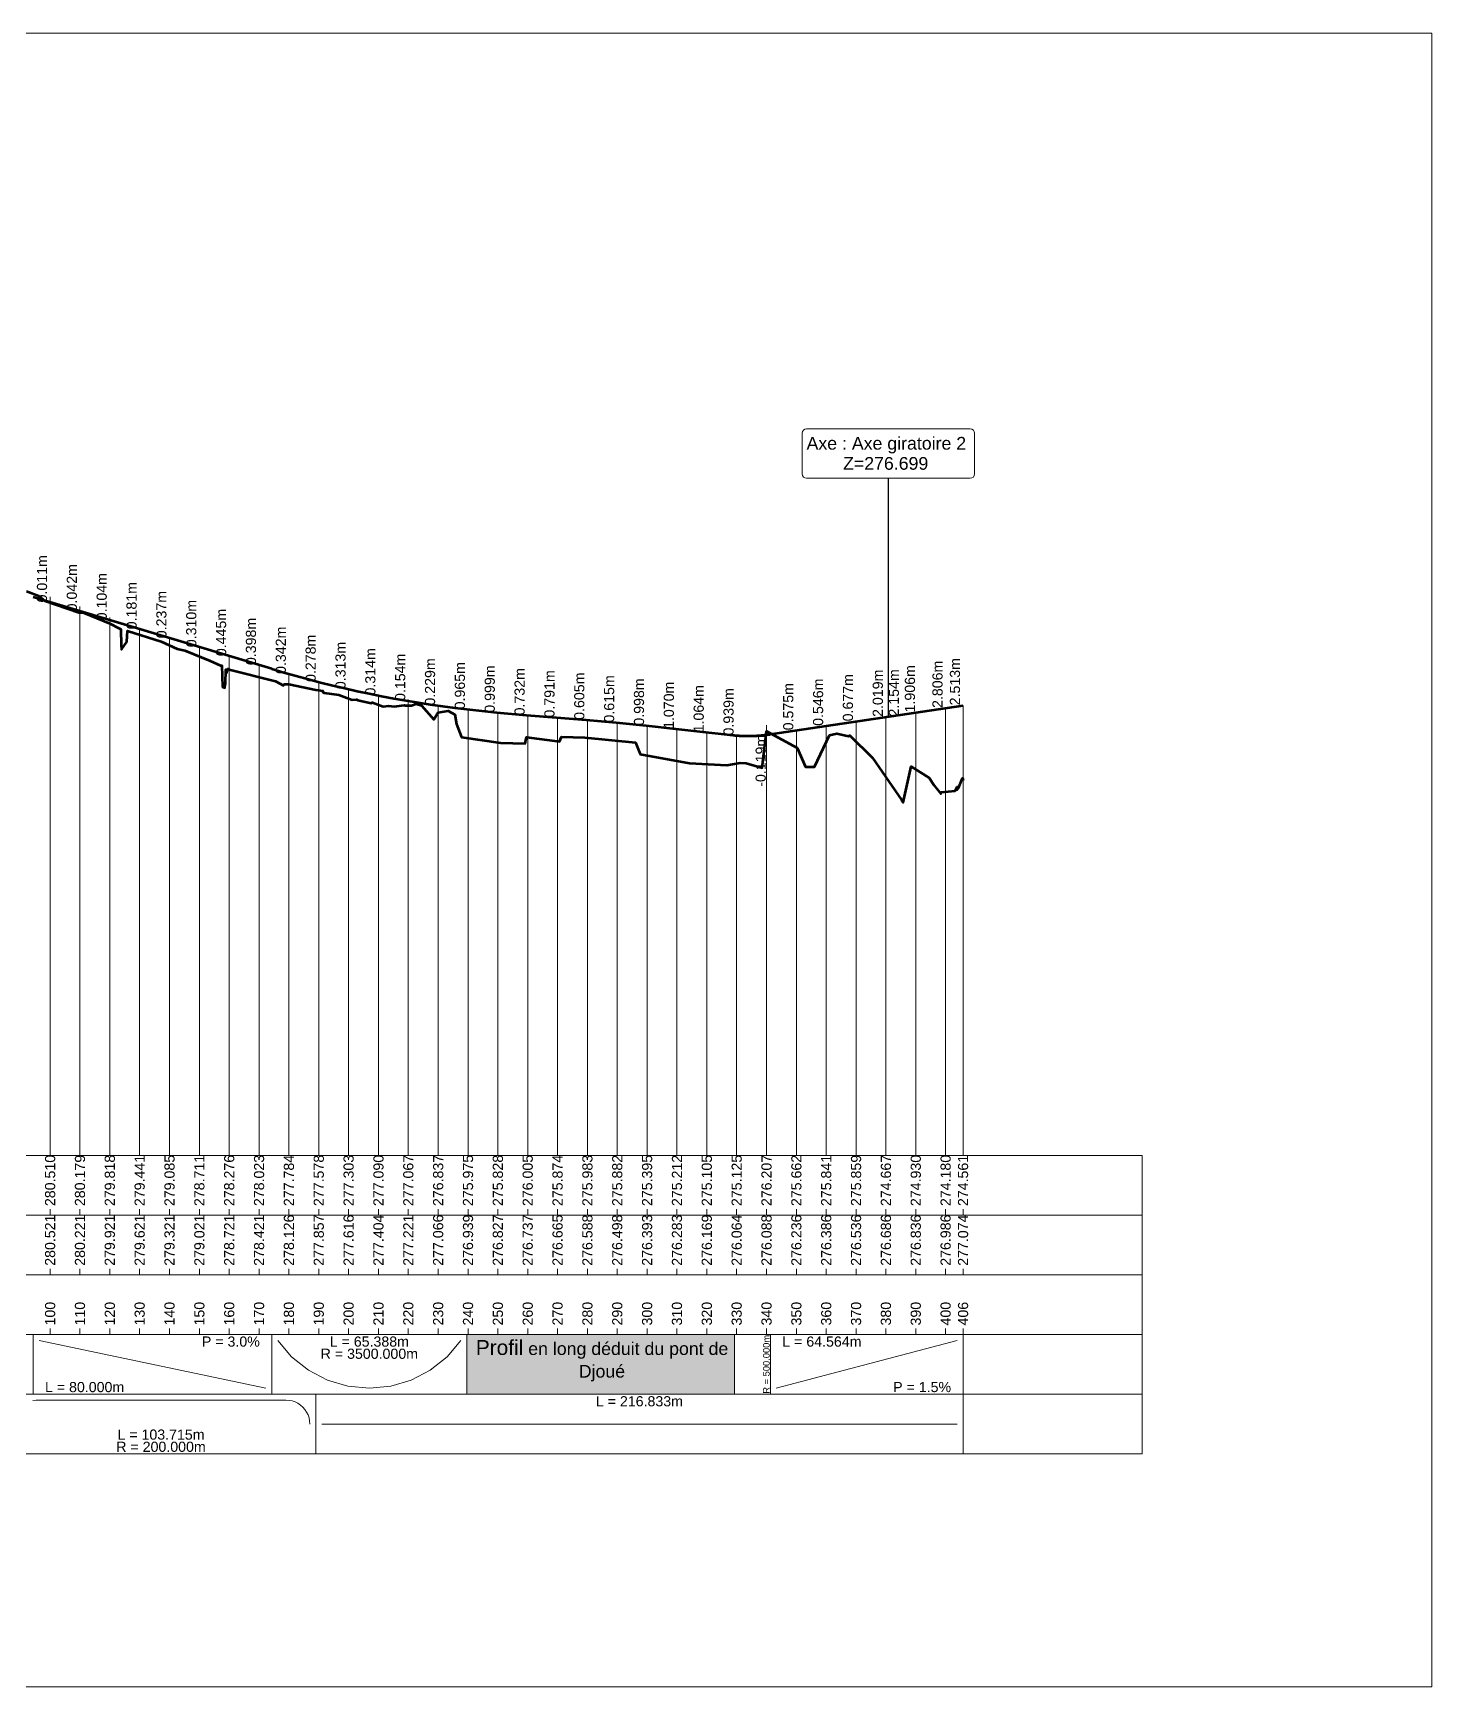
# Model space of a CAD drawing. Extents: x -1791 to 2983, y -138 to 554.
# Drawn here: x 378 to 847, y -36 to 518 of the extents above; entities that cross this region are included whole.
import ezdxf
from ezdxf.enums import TextEntityAlignment as Align

# ---------------------------------------------------------------- set-up
doc = ezdxf.new("R2010")
doc.units = 0
doc.layers.get('0').update_dxf_attribs({"lineweight": 0})
doc.layers.add('1-PL-Gris', color=254, linetype='Continuous')
for name, color, linetype, lineweight in [('Route - Route de la corniche de Brazzaville - PL - Cotation', 7, 'Continuous', 0), ('Route - Route de la corniche de Brazzaville - PL - Habillage - Intersection d’axes', 7, 'Continuous', 0), ('Route - Route de la corniche de Brazzaville - PL - Projet Linéaire', 7, 'Continuous', 0), ('Route - Route de la corniche de Brazzaville - PL - Terrain', 3, 'Continuous', 0)]:
    doc.layers.add(name, color=color, linetype=linetype, lineweight=lineweight)
doc.styles.add('CoteTitre', font='arial.ttf', dxfattribs={"height": 0.0017})
doc.styles.add('CoteTitreA', font='arial.ttf', dxfattribs={"height": 0.0017})
doc.styles.add('CoteVert', font='arial.ttf', dxfattribs={"height": 0.0017})
doc.styles.add('CoteVertA', font='arial.ttf', dxfattribs={"height": 0.0017})
doc.styles.add('CoteVertB', font='arial.ttf', dxfattribs={"height": 0.0017})
doc.styles.add('Etiquette', font='arial.ttf', dxfattribs={"height": 0.5})
doc.styles.get("Standard").update_dxf_attribs({"font": 'arial.ttf'})
doc.dimstyles.get("Standard").update_dxf_attribs({"dimtxt": 0.18, "dimasz": 0.18, "dimexe": 0.18, "dimexo": 0.0625, "dimgap": 0.09, "dimtad": 0, "dimtih": 1, "dimtoh": 1, "dimdec": 4, "dimzin": 0, "dimdsep": 46, "dimtxsty": 'Standard', "dimcen": 0.09, "dimadec": 0, "dimazin": 0, "dimtfac": 1, "dimtdec": 4, "dimtofl": 0, "dimtmove": 0, "dimatfit": 3, "dimfxl": 1, "dimtolj": 1, "dimtzin": 0, "dimarcsym": 0})

msp = doc.modelspace()

# ---------------------------------------------------------------- hatches: boundary and pattern name
at = {"layer": '1-PL-Gris'}
msp.add_hatch(color=256, dxfattribs=at).paths.add_polyline_path([(523.58746, 81.82753), (613.24013, 81.82753), (613.24013, 61.82753), (523.58746, 61.82753)])

# ---------------------------------------------------------------- linework, layer by layer
msp.add_lwpolyline([(46.8773, 517.75939), (846.8773, 517.75939), (846.8773, -36.24061), (46.8773, -36.24061)], close=True)
at = {"layer": 'Route - Route de la corniche de Brazzaville - PL - Cotation', "color": 7, "linetype": 'Continuous'}
for p, q in [((383.95504, 141.82753), (383.95504, 328.92846)), ((393.95504, 141.82753), (393.95504, 325.62152)), ((403.95504, 141.82753), (403.95504, 322.00482)), ((413.95504, 141.82753), (413.95504, 318.23585)), ((423.95504, 141.82753), (423.95504, 315.04092)), ((433.95504, 141.82753), (433.95504, 312.04092)), ((443.95504, 141.82753), (443.95504, 309.04092)), ((453.95504, 141.82753), (453.95504, 306.04092)), ((463.95504, 141.82753), (463.95504, 303.08806)), ((473.95504, 141.82753), (473.95504, 300.3953)), ((483.95504, 141.82753), (483.95504, 297.98854)), ((493.95504, 141.82753), (493.95504, 295.86772)), ((503.95504, 141.82753), (503.95504, 294.49605)), ((513.95504, 141.82753), (513.95504, 292.48367)), ((523.95504, 141.82753), (523.95504, 291.22017)), ((533.95504, 141.82753), (533.95504, 290.0975)), ((543.95504, 141.82753), (543.95504, 289.19768)), ((553.95504, 141.82753), (553.95504, 288.47683)), ((663.95504, 141.82753), (663.95504, 288.69067)), ((673.95504, 141.82753), (673.95504, 290.19067)), ((683.95504, 141.82753), (683.95504, 291.69067)), ((689.79956, 141.82753), (689.79956, 292.56735)), ((563.95504, 141.82753), (563.95504, 287.70799)), ((573.95504, 141.82753), (573.95504, 286.80587)), ((583.95504, 141.82753), (583.95504, 285.75452)), ((593.95504, 141.82753), (593.95504, 284.65328)), ((603.95504, 141.82753), (603.95504, 283.51746)), ((623.95504, 141.82753), (623.95504, 285.89337)), ((633.95504, 141.82753), (633.95504, 284.19067)), ((643.95504, 141.82753), (643.95504, 285.69067)), ((653.95504, 141.82753), (653.95504, 287.19067)), ((613.95504, 141.82753), (613.95504, 282.46478)), ((749.79956, 141.82753), (143.95504, 141.82753)), ((749.79956, 41.82753), (749.79956, 141.82753)), ((749.79956, 121.82753), (143.95504, 121.82753)), ((749.79956, 101.82753), (143.95504, 101.82753)), ((383.95504, 83.82753), (383.95504, 81.82753)), ((393.95504, 83.82753), (393.95504, 81.82753)), ((403.95504, 83.82753), (403.95504, 81.82753)), ((413.95504, 83.82753), (413.95504, 81.82753)), ((423.95504, 83.82753), (423.95504, 81.82753)), ((433.95504, 83.82753), (433.95504, 81.82753)), ((443.95504, 83.82753), (443.95504, 81.82753)), ((453.95504, 83.82753), (453.95504, 81.82753)), ((463.95504, 83.82753), (463.95504, 81.82753)), ((473.95504, 83.82753), (473.95504, 81.82753)), ((483.95504, 83.82753), (483.95504, 81.82753)), ((493.95504, 83.82753), (493.95504, 81.82753)), ((503.95504, 83.82753), (503.95504, 81.82753)), ((513.95504, 83.82753), (513.95504, 81.82753)), ((523.95504, 83.82753), (523.95504, 81.82753)), ((533.95504, 83.82753), (533.95504, 81.82753)), ((543.95504, 83.82753), (543.95504, 81.82753)), ((553.95504, 83.82753), (553.95504, 81.82753)), ((563.95504, 83.82753), (563.95504, 81.82753)), ((573.95504, 83.82753), (573.95504, 81.82753)), ((583.95504, 83.82753), (583.95504, 81.82753)), ((593.95504, 83.82753), (593.95504, 81.82753)), ((603.95504, 83.82753), (603.95504, 81.82753)), ((613.95504, 83.82753), (613.95504, 81.82753)), ((623.95504, 83.82753), (623.95504, 81.82753)), ((633.95504, 83.82753), (633.95504, 81.82753)), ((643.95504, 83.82753), (643.95504, 81.82753)), ((653.95504, 83.82753), (653.95504, 81.82753)), ((663.95504, 83.82753), (663.95504, 81.82753)), ((673.95504, 83.82753), (673.95504, 81.82753)), ((683.95504, 83.82753), (683.95504, 81.82753)), ((689.79956, 83.82753), (689.79956, 41.82753)), ((749.79956, 81.82753), (143.95504, 81.82753)), ((378.25035, 81.82753), (378.25035, 61.82753)), ((456.21438, 63.82753), (380.25035, 79.82753)), ((458.21438, 81.82753), (458.21438, 61.82753)), ((460.21438, 79.82753), (464.8737, 74.3591)), ((516.92814, 74.3591), (521.58746, 79.82753)), ((523.58746, 81.82753), (523.58746, 61.82753)), ((613.2084, 81.82753), (613.2084, 61.82753)), ((625.24268, 81.82753), (625.24268, 61.82753)), ((627.24268, 63.82753), (687.79956, 79.82753)), ((464.8737, 74.3591), (470.49201, 69.88166)), ((511.30983, 69.88166), (516.92814, 74.3591)), ((470.49201, 69.88166), (476.86231, 66.56018)), ((476.86231, 66.56018), (483.74987, 64.51704)), ((498.05197, 64.51704), (504.93953, 66.56018)), ((504.93953, 66.56018), (511.30983, 69.88166)), ((749.79956, 61.82753), (143.95504, 61.82753)), ((472.96699, 61.82753), (472.96699, 41.82753)), ((483.74987, 64.51704), (490.90092, 63.82753)), ((490.90092, 63.82753), (498.05197, 64.51704)), ((378.20736, 59.75909), (379.25157, 59.82753)), ((379.25157, 59.82753), (462.96699, 59.82753)), ((464.01119, 59.75909), (462.96699, 59.82753)), ((465.03754, 59.55493), (464.01119, 59.75909)), ((466.02845, 59.21856), (465.03754, 59.55493)), ((466.96699, 58.75573), (466.02845, 59.21856)), ((467.83708, 58.17435), (466.96699, 58.75573)), ((468.62384, 57.48438), (467.83708, 58.17435)), ((469.31381, 56.69762), (468.62384, 57.48438)), ((469.89519, 55.82753), (469.31381, 56.69762)), ((470.35802, 54.889), (469.89519, 55.82753)), ((470.69439, 53.89808), (470.35802, 54.889)), ((470.89854, 52.87174), (470.69439, 53.89808)), ((470.96699, 51.82753), (470.89854, 52.87174)), ((687.79956, 51.82753), (474.96699, 51.82753)), ((749.79956, 41.82753), (143.95504, 41.82753))]:
    msp.add_line(p, q, dxfattribs=at)
at = {"layer": 'Route - Route de la corniche de Brazzaville - PL - Cotation', "color": 114, "linetype": 'Continuous'}
for p, q in [((383.95504, 123.82753), (383.95504, 121.82753)), ((393.95504, 123.82753), (393.95504, 121.82753)), ((403.95504, 123.82753), (403.95504, 121.82753)), ((413.95504, 123.82753), (413.95504, 121.82753)), ((423.95504, 123.82753), (423.95504, 121.82753)), ((433.95504, 123.82753), (433.95504, 121.82753)), ((443.95504, 123.82753), (443.95504, 121.82753)), ((453.95504, 123.82753), (453.95504, 121.82753)), ((463.95504, 123.82753), (463.95504, 121.82753)), ((473.95504, 123.82753), (473.95504, 121.82753)), ((483.95504, 123.82753), (483.95504, 121.82753)), ((493.95504, 123.82753), (493.95504, 121.82753)), ((503.95504, 123.82753), (503.95504, 121.82753)), ((513.95504, 123.82753), (513.95504, 121.82753)), ((523.95504, 123.82753), (523.95504, 121.82753)), ((533.95504, 123.82753), (533.95504, 121.82753)), ((543.95504, 123.82753), (543.95504, 121.82753)), ((553.95504, 123.82753), (553.95504, 121.82753)), ((563.95504, 123.82753), (563.95504, 121.82753)), ((573.95504, 123.82753), (573.95504, 121.82753)), ((583.95504, 123.82753), (583.95504, 121.82753)), ((593.95504, 123.82753), (593.95504, 121.82753)), ((603.95504, 123.82753), (603.95504, 121.82753)), ((613.95504, 123.82753), (613.95504, 121.82753)), ((623.95504, 123.82753), (623.95504, 121.82753)), ((633.95504, 123.82753), (633.95504, 121.82753)), ((643.95504, 123.82753), (643.95504, 121.82753)), ((653.95504, 123.82753), (653.95504, 121.82753)), ((663.95504, 123.82753), (663.95504, 121.82753)), ((673.95504, 123.82753), (673.95504, 121.82753)), ((683.95504, 123.82753), (683.95504, 121.82753)), ((689.79956, 123.82753), (689.79956, 121.82753))]:
    msp.add_line(p, q, dxfattribs=at)
at = {"layer": 'Route - Route de la corniche de Brazzaville - PL - Cotation', "linetype": 'Continuous'}
for p, q in [((383.95504, 103.82753), (383.95504, 101.82753)), ((393.95504, 103.82753), (393.95504, 101.82753)), ((403.95504, 103.82753), (403.95504, 101.82753)), ((413.95504, 103.82753), (413.95504, 101.82753)), ((423.95504, 103.82753), (423.95504, 101.82753)), ((433.95504, 103.82753), (433.95504, 101.82753)), ((443.95504, 103.82753), (443.95504, 101.82753)), ((453.95504, 103.82753), (453.95504, 101.82753)), ((463.95504, 103.82753), (463.95504, 101.82753)), ((473.95504, 103.82753), (473.95504, 101.82753)), ((483.95504, 103.82753), (483.95504, 101.82753)), ((493.95504, 103.82753), (493.95504, 101.82753)), ((503.95504, 103.82753), (503.95504, 101.82753)), ((513.95504, 103.82753), (513.95504, 101.82753)), ((523.95504, 103.82753), (523.95504, 101.82753)), ((533.95504, 103.82753), (533.95504, 101.82753)), ((543.95504, 103.82753), (543.95504, 101.82753)), ((553.95504, 103.82753), (553.95504, 101.82753)), ((563.95504, 103.82753), (563.95504, 101.82753)), ((573.95504, 103.82753), (573.95504, 101.82753)), ((583.95504, 103.82753), (583.95504, 101.82753)), ((593.95504, 103.82753), (593.95504, 101.82753)), ((603.95504, 103.82753), (603.95504, 101.82753)), ((613.95504, 103.82753), (613.95504, 101.82753)), ((623.95504, 103.82753), (623.95504, 101.82753)), ((633.95504, 103.82753), (633.95504, 101.82753)), ((643.95504, 103.82753), (643.95504, 101.82753)), ((653.95504, 103.82753), (653.95504, 101.82753)), ((663.95504, 103.82753), (663.95504, 101.82753)), ((673.95504, 103.82753), (673.95504, 101.82753)), ((683.95504, 103.82753), (683.95504, 101.82753)), ((689.79956, 103.82753), (689.79956, 101.82753))]:
    msp.add_line(p, q, dxfattribs=at)
at = {"layer": 'Route - Route de la corniche de Brazzaville - PL - Habillage - Intersection d’axes'}
msp.add_line((637.36758, 368.62499), (692.23155, 368.62502), dxfattribs=at)
for points in [[(692.22758, 368.62501, 0.414213562), (693.67862, 370.07605), (693.67862, 383.70008, 0.414213562), (692.22758, 385.15112), (637.36758, 385.15112, 0.414213562), (635.91654, 383.70008)], [(635.91654, 383.70008), (635.91654, 370.07605, 0.414213562), (637.36758, 368.62501)]]:
    msp.add_lwpolyline(points, format="xyb", dxfattribs=at)
at = {"layer": 'Route - Route de la corniche de Brazzaville - PL - Projet Linéaire', "color": 1, "linetype": 'Continuous', "lineweight": 53}
msp.add_line((458.21438, 304.76312), (378.25035, 328.75232), dxfattribs=at)
at = {"layer": 'Route - Route de la corniche de Brazzaville - PL - Projet Linéaire', "color": 1, "linetype": 'Continuous', "lineweight": 53, "flags": 128}
msp.add_lwpolyline([(523.58746, 291.26174), (533.58746, 290.13082), (543.58746, 289.22411), (553.58746, 288.50491), (563.58746, 287.74094), (573.58746, 286.84445), (583.58746, 285.79495), (593.58746, 284.69506), (603.58746, 283.5582), (609.73444, 282.87693), (612.66206, 282.57944), (612.68039, 282.57758), (612.69872, 282.57573), (612.71706, 282.57388), (612.73539, 282.57205), (612.75372, 282.57021), (612.77205, 282.56839), (612.79038, 282.56657), (612.80871, 282.56476), (612.82704, 282.56295), (612.84537, 282.56115), (612.8637, 282.55936), (612.88204, 282.55757), (612.90037, 282.5558), (612.9187, 282.55402), (612.93703, 282.55226), (612.95536, 282.5505), (612.97369, 282.54875), (612.99202, 282.547), (613.01035, 282.54526), (613.02868, 282.54353), (613.04702, 282.54181), (613.06535, 282.54009), (613.08368, 282.53838), (613.10201, 282.53667), (613.12034, 282.53498), (613.13867, 282.53329), (613.157, 282.5316), (613.17533, 282.52992), (613.19366, 282.52825), (613.21199, 282.52659), (613.23033, 282.52492), (613.24866, 282.52328), (613.26699, 282.52163), (613.28532, 282.52), (613.30365, 282.51836), (613.32198, 282.51674), (613.34031, 282.51512), (613.35864, 282.51351), (613.37697, 282.51191), (613.3953, 282.51031), (613.41363, 282.50872), (613.43196, 282.50714), (613.45029, 282.50556), (613.46863, 282.50399), (613.48696, 282.50243), (613.50529, 282.50087), (613.52362, 282.49932), (613.54195, 282.49778), (613.56028, 282.49624), (613.57861, 282.49471), (613.59694, 282.49319), (613.61527, 282.49167), (613.6336, 282.49016), (613.65193, 282.48865), (613.67026, 282.48716), (613.68859, 282.48567), (613.70692, 282.48418), (613.72525, 282.48271), (613.74359, 282.48124), (613.76192, 282.47978), (613.78025, 282.47832), (613.79858, 282.47687), (613.81691, 282.47543), (613.83524, 282.474), (613.85357, 282.47257), (613.8719, 282.47114), (613.89023, 282.46973), (613.90856, 282.46832), (613.92689, 282.46692), (613.94522, 282.46552), (613.96355, 282.46413), (613.98188, 282.46275), (614.00021, 282.46138), (614.01854, 282.46001), (614.03687, 282.45864), (614.0552, 282.45729), (614.07353, 282.45594), (614.09186, 282.4546), (614.11019, 282.45326), (614.12852, 282.45193), (614.14686, 282.45061), (614.16519, 282.4493), (614.18352, 282.44799), (614.20185, 282.44669), (614.22018, 282.44539), (614.23851, 282.44411), (614.25684, 282.44282), (614.27517, 282.44155), (614.2935, 282.44028), (614.31183, 282.43902), (614.33016, 282.43777), (614.34849, 282.43652), (614.36682, 282.43528), (614.38515, 282.43405), (614.40348, 282.43282), (614.42181, 282.43159), (614.44014, 282.43038), (614.45847, 282.42918), (614.4768, 282.42797), (614.51346, 282.42559), (614.53179, 282.42441), (614.55012, 282.42324), (614.56845, 282.42207), (614.58678, 282.42091), (614.60511, 282.41976), (614.62344, 282.41861), (614.64177, 282.41747), (614.6601, 282.41634), (614.67843, 282.41521), (614.69676, 282.41409), (614.71509, 282.41297), (614.73342, 282.41187), (614.75175, 282.41077), (614.77008, 282.40967), (614.78841, 282.40859), (614.80674, 282.40751), (614.82507, 282.40644), (614.8434, 282.40537), (614.86173, 282.40431), (614.89839, 282.40221), (614.91672, 282.40118), (614.93505, 282.40014), (614.97171, 282.3981), (614.99004, 282.39708), (615.00837, 282.39608), (615.0267, 282.39508), (615.04503, 282.39408), (615.06336, 282.3931), (615.08169, 282.39212), (615.10002, 282.39115), (615.11835, 282.39019), (615.13668, 282.38923), (615.15501, 282.38827), (615.17334, 282.38733), (615.19167, 282.38639), (615.21, 282.38546), (615.22833, 282.38453), (615.24666, 282.38361), (615.26499, 282.3827), (615.28332, 282.3818), (615.30165, 282.3809), (615.31998, 282.38001), (615.33831, 282.37912), (615.35664, 282.37825), (615.37497, 282.37737), (615.3933, 282.37651), (615.41163, 282.37565), (615.42996, 282.3748), (615.44829, 282.37396), (615.46662, 282.37312), (615.48495, 282.37228), (615.50328, 282.37146), (615.52161, 282.37065), (615.53994, 282.36983), (615.55827, 282.36903), (615.5766, 282.36823), (615.59493, 282.36744), (615.61326, 282.36666), (615.63159, 282.36588), (615.64992, 282.36511), (615.66825, 282.36434), (615.68657, 282.36359), (615.7049, 282.36284), (615.72323, 282.3621), (615.74156, 282.36136), (615.75989, 282.36063), (615.77822, 282.3599), (615.79655, 282.35919), (615.81488, 282.35848), (615.83321, 282.35778), (615.85154, 282.35708), (615.86987, 282.35639), (615.8882, 282.3557), (615.90653, 282.35503), (615.92486, 282.35436), (615.94319, 282.35369), (615.97985, 282.35239), (615.99818, 282.35175), (616.01651, 282.35111), (616.03484, 282.35048), (616.05317, 282.34986), (616.0715, 282.34924), (616.08983, 282.34863), (616.10816, 282.34803), (616.12649, 282.34743), (616.14482, 282.34684), (616.16315, 282.34626), (616.18147, 282.34569), (616.1998, 282.34512), (616.21813, 282.34456), (616.23646, 282.344), (616.25479, 282.34345), (616.27312, 282.34291), (616.29145, 282.34238), (616.30978, 282.34185), (616.32811, 282.34132), (616.34644, 282.34081), (616.36477, 282.3403), (616.3831, 282.3398), (616.40143, 282.3393), (616.41976, 282.33881), (616.43809, 282.33833), (616.45642, 282.33786), (616.47475, 282.33739), (616.49308, 282.33693), (616.51141, 282.33647), (616.54807, 282.33558), (616.5664, 282.33515), (616.58472, 282.33472), (616.60305, 282.3343), (616.62138, 282.33389), (616.63971, 282.33348), (616.65804, 282.33308), (616.67637, 282.33269), (616.6947, 282.3323), (616.71303, 282.33192), (616.73136, 282.33154), (616.74969, 282.33118), (616.76802, 282.33081), (616.78635, 282.33046), (616.80468, 282.33011), (616.82301, 282.32977), (616.84134, 282.32944), (616.85967, 282.32911), (616.878, 282.32879), (616.89633, 282.32848), (616.91466, 282.32817), (616.93298, 282.32787), (616.95131, 282.32758), (616.96964, 282.32729), (616.98797, 282.32701), (617.0063, 282.32674), (617.04296, 282.32621), (617.06129, 282.32596), (617.07962, 282.32571), (617.09795, 282.32547), (617.11628, 282.32524), (617.13461, 282.32501), (617.15294, 282.32479), (617.17127, 282.32458), (617.1896, 282.32437), (617.20793, 282.32417), (617.22626, 282.32398), (617.24458, 282.32379), (617.26291, 282.32362), (617.28124, 282.32344), (617.29957, 282.32328), (617.3179, 282.32312), (617.33623, 282.32297), (617.35456, 282.32282), (617.37289, 282.32268), (617.39122, 282.32255), (617.40955, 282.32242), (617.42788, 282.32231), (617.44621, 282.32219), (617.46454, 282.32209), (617.48287, 282.32199), (617.5012, 282.32189), (617.51953, 282.32181), (617.53786, 282.32173), (617.55618, 282.32166), (617.57451, 282.32159), (617.59284, 282.32154), (617.61117, 282.32149), (617.6295, 282.32144), (617.64783, 282.32141), (617.66616, 282.32137), (617.68449, 282.32135), (617.70282, 282.32133), (617.72115, 282.32132), (617.73948, 282.32132), (617.75781, 282.32132), (617.77614, 282.32132), (617.79447, 282.32134), (617.8128, 282.32136), (617.83113, 282.3214), (617.84945, 282.32143), (617.86778, 282.32147), (617.88611, 282.32152), (617.90444, 282.32157), (617.92277, 282.32164), (617.9411, 282.32171), (617.95943, 282.32178), (617.97776, 282.32187), (617.99609, 282.32196), (618.01442, 282.32205), (618.03275, 282.32215), (618.05108, 282.32226), (618.06941, 282.32238), (618.08774, 282.32251), (618.10607, 282.32263), (618.1244, 282.32277), (618.14273, 282.32291), (618.16105, 282.32307), (618.17938, 282.32322), (618.19771, 282.32338), (618.21604, 282.32355), (618.23437, 282.32373), (618.2527, 282.32392), (618.27103, 282.32411), (618.28936, 282.3243), (618.30769, 282.32451), (618.32602, 282.32472), (618.34435, 282.32494), (618.38101, 282.32539), (618.39934, 282.32563), (618.41767, 282.32587), (618.436, 282.32612), (618.45433, 282.32638), (618.47265, 282.32664), (618.49098, 282.32691), (618.50931, 282.32719), (618.52764, 282.32747), (618.54597, 282.32777), (618.5643, 282.32807), (618.58263, 282.32837), (618.60096, 282.32868), (618.61929, 282.329), (618.63762, 282.32932), (618.65595, 282.32966), (618.67428, 282.32999), (618.69261, 282.33034), (618.71094, 282.33069), (618.72927, 282.33105), (618.7476, 282.33141), (618.76593, 282.33178), (618.78426, 282.33216), (618.80258, 282.33255), (618.82091, 282.33294), (618.83924, 282.33334), (618.85757, 282.33374), (618.8759, 282.33416), (618.89423, 282.33457), (618.91256, 282.335), (618.93089, 282.33543), (618.94922, 282.33587), (618.96755, 282.33632), (618.98588, 282.33677), (619.00421, 282.33723), (619.02254, 282.3377), (619.04087, 282.33816), (619.0592, 282.33865), (619.07753, 282.33913), (619.09586, 282.33963), (619.11419, 282.34013), (619.15085, 282.34114), (619.16918, 282.34166), (619.1875, 282.34219), (619.20583, 282.34272), (619.22416, 282.34326), (619.24249, 282.34381), (619.26082, 282.34436), (619.27915, 282.34492), (619.29748, 282.34549), (619.31581, 282.34606), (619.33414, 282.34664), (619.35247, 282.34723), (619.3708, 282.34782), (619.38913, 282.34843), (619.40746, 282.34903), (619.42579, 282.34964), (619.44412, 282.35026), (619.46245, 282.35089), (619.48078, 282.35152), (619.49911, 282.35216), (619.51744, 282.35281), (619.53577, 282.35347), (619.5541, 282.35413), (619.57243, 282.35479), (619.60909, 282.35615), (619.62742, 282.35684), (619.64574, 282.35753), (619.66407, 282.35823), (619.6824, 282.35894), (619.70073, 282.35965), (619.71906, 282.36037), (619.73739, 282.3611), (619.75572, 282.36183), (619.77405, 282.36258), (619.79238, 282.36333), (619.81071, 282.36408), (619.82904, 282.36484), (619.84737, 282.36561), (619.8657, 282.36639), (619.88403, 282.36717), (619.90236, 282.36796), (619.92069, 282.36875), (619.93902, 282.36956), (619.95735, 282.37036), (619.97568, 282.37118), (619.99401, 282.372), (620.01234, 282.37282), (620.03067, 282.37366), (620.049, 282.3745), (620.06733, 282.37535), (620.08566, 282.37621), (620.10399, 282.37707), (620.12232, 282.37794), (620.14065, 282.37881), (620.15898, 282.3797), (620.17731, 282.38059), (620.19564, 282.38149), (620.21397, 282.38239), (620.2323, 282.3833), (620.25063, 282.38421), (620.26896, 282.38513), (620.28729, 282.38607), (620.30562, 282.387), (620.32395, 282.38794), (620.34228, 282.38889), (620.36061, 282.38985), (620.37894, 282.39081), (620.39727, 282.39178), (620.4156, 282.39276), (620.43393, 282.39374), (620.45226, 282.39473), (620.47059, 282.39573), (620.48892, 282.39674), (620.50725, 282.39774), (620.54391, 282.39978), (620.56224, 282.40081), (620.58057, 282.40185), (620.5989, 282.40289), (620.61723, 282.40395), (620.63556, 282.405), (620.65389, 282.40607), (620.67222, 282.40713), (620.69055, 282.40821), (620.70888, 282.4093), (620.72721, 282.41039), (620.74554, 282.41149), (620.76387, 282.41259), (620.7822, 282.4137), (620.80053, 282.41482), (620.81886, 282.41594), (620.83719, 282.41708), (620.85552, 282.41821), (620.87385, 282.41936), (620.89218, 282.4205), (620.91051, 282.42166), (620.92884, 282.42283), (620.94717, 282.424), (620.9655, 282.42518), (620.98383, 282.42636), (621.00216, 282.42756), (621.02049, 282.42875), (621.03882, 282.42996), (621.05715, 282.43117), (621.07548, 282.43239), (621.09381, 282.43362), (621.11214, 282.43485), (621.13047, 282.43608), (621.1488, 282.43733), (621.16713, 282.43858), (621.18546, 282.43984), (621.20379, 282.4411), (621.22212, 282.44238), (621.24045, 282.44366), (621.25878, 282.44494), (621.27711, 282.44623), (621.29544, 282.44754), (621.31377, 282.44884), (621.3321, 282.45015), (621.35043, 282.45147), (621.36876, 282.4528), (621.38709, 282.45413), (621.40542, 282.45547), (621.42375, 282.45682), (621.44208, 282.45817), (621.46041, 282.45953), (621.47874, 282.46089), (621.49707, 282.46227), (621.51541, 282.46365), (621.53374, 282.46503), (621.55207, 282.46643), (621.5704, 282.46783), (621.58873, 282.46923), (621.60706, 282.47065), (621.62539, 282.47207), (621.64372, 282.47349), (621.66205, 282.47493), (621.68038, 282.47637), (621.69871, 282.47781), (621.71704, 282.47927), (621.73537, 282.48073), (621.7537, 282.4822), (621.77203, 282.48367), (621.79036, 282.48515), (621.80869, 282.48664), (621.84535, 282.48963), (621.86369, 282.49114), (621.88202, 282.49266), (621.90035, 282.49418), (621.91868, 282.4957), (621.93701, 282.49724), (621.95534, 282.49878), (621.97367, 282.50033), (621.992, 282.50188), (622.01033, 282.50344), (622.02866, 282.50501), (622.04699, 282.50658), (622.06532, 282.50817), (622.08365, 282.50976), (622.10198, 282.51135), (622.12032, 282.51295), (622.13865, 282.51456), (622.15698, 282.51617), (622.17531, 282.5178), (622.19364, 282.51943), (622.21197, 282.52106), (622.2303, 282.5227), (622.24863, 282.52435), (622.26696, 282.526), (622.28529, 282.52767), (622.30362, 282.52933), (622.32196, 282.53101), (622.34029, 282.53269), (622.35862, 282.53438), (622.37695, 282.53608), (622.39528, 282.53778), (622.41361, 282.53949), (622.43194, 282.54121), (622.45027, 282.54293), (622.4686, 282.54466), (622.48693, 282.54639), (622.50527, 282.54814), (622.5236, 282.54988), (622.54193, 282.55164), (622.56026, 282.55341), (622.57859, 282.55518), (622.59692, 282.55695), (622.61525, 282.55873), (622.63358, 282.56052), (622.65191, 282.56232), (622.67025, 282.56412), (622.68858, 282.56593), (622.70691, 282.56775), (622.72524, 282.56957), (622.74357, 282.5714), (622.7619, 282.57324), (622.78023, 282.57508), (622.79856, 282.57693), (622.81689, 282.57879), (622.83523, 282.58065), (622.85356, 282.58253), (622.87189, 282.5844), (622.89022, 282.58628), (622.90855, 282.58818), (622.92688, 282.59007), (622.94521, 282.59198), (622.96355, 282.59389), (622.98188, 282.59581), (623.00021, 282.59773), (623.01854, 282.59966), (623.03687, 282.6016), (623.0552, 282.60354), (623.07353, 282.60549), (623.09187, 282.60745), (623.1102, 282.60942), (623.12853, 282.61138), (623.14686, 282.61336), (623.16519, 282.61535), (623.18352, 282.61734), (623.20185, 282.61934), (623.22019, 282.62134), (623.23852, 282.62336), (623.25685, 282.62537), (623.27518, 282.6274), (623.29351, 282.62943), (623.33018, 282.63351), (623.34851, 282.63557), (623.36684, 282.63763), (623.38517, 282.63969), (623.4035, 282.64176), (623.42183, 282.64384), (623.44017, 282.64593), (623.4585, 282.64802), (623.47683, 282.65012), (623.49516, 282.65222), (623.51349, 282.65434), (623.53183, 282.65646), (623.55016, 282.65858), (623.56849, 282.66072), (623.58682, 282.66285), (623.60515, 282.665), (623.62349, 282.66715), (623.64182, 282.66931), (623.66015, 282.67148), (623.67848, 282.67365), (623.69681, 282.67583), (623.71515, 282.67802), (623.73348, 282.68021), (623.75181, 282.68241), (623.77014, 282.68462), (623.78847, 282.68683), (623.80681, 282.68905), (623.82514, 282.69128), (623.84347, 282.69351), (623.8618, 282.69575), (623.88013, 282.698), (623.89847, 282.70025), (623.9168, 282.70251), (623.93513, 282.70478), (623.95346, 282.70705), (623.97179, 282.70933), (623.99013, 282.71162), (624.00846, 282.71392), (624.02679, 282.71622), (624.04512, 282.71852), (624.06346, 282.72084), (624.08179, 282.72316), (624.10012, 282.72548), (624.11845, 282.72782), (624.13679, 282.73016), (624.15512, 282.73251), (624.17345, 282.73486), (624.19178, 282.73722), (624.21012, 282.73959), (624.22845, 282.74197), (624.24678, 282.74435), (624.26511, 282.74674), (624.28345, 282.74913), (624.30178, 282.75153), (624.32011, 282.75394), (624.33844, 282.75635), (624.35678, 282.75878), (624.37511, 282.76121), (624.39344, 282.76364), (624.41177, 282.76608), (624.43011, 282.76853), (624.44844, 282.77099), (624.46677, 282.77345), (624.4851, 282.77592), (624.50344, 282.77839), (624.52177, 282.78088), (624.5401, 282.78336), (624.55844, 282.78586), (624.57677, 282.78836), (624.5951, 282.79087), (624.61343, 282.79339), (624.63177, 282.79591), (624.6501, 282.79844), (624.66843, 282.80098), (624.68677, 282.80352), (624.7051, 282.80606), (624.72343, 282.80862), (624.74176, 282.81118), (624.7601, 282.81375), (624.77843, 282.81633), (624.79676, 282.81891), (624.8151, 282.82151), (624.83343, 282.8241), (624.85176, 282.8267), (624.8701, 282.82931), (624.88843, 282.83193), (624.90676, 282.83456), (624.92509, 282.83719), (624.94343, 282.83982), (624.96176, 282.84246), (624.98009, 282.84511), (624.99843, 282.84777), (625.01676, 282.85044), (625.03509, 282.85311), (625.05343, 282.85578), (625.07176, 282.85847), (625.09009, 282.86116), (625.10843, 282.86386), (625.12676, 282.86656), (625.14509, 282.86927), (625.16343, 282.87199), (625.18176, 282.87471), (625.20009, 282.87744), (625.21843, 282.88018), (625.23676, 282.88293), (625.24268, 282.88382), (689.79956, 292.56735)], dxfattribs=at)
at = {"layer": 'Route - Route de la corniche de Brazzaville - PL - Projet Linéaire', "color": 1, "linetype": 'Continuous', "lineweight": 53}
msp.add_ellipse((563.16716, 35289.02374), major_axis=(0, -35000), ratio=0.1, start_param=6.253194302, end_param=6.27187658, dxfattribs=at)
at = {"layer": 'Route - Route de la corniche de Brazzaville - PL - Terrain', "color": 114, "linetype": 'Continuous', "lineweight": 53, "flags": 128}
for points in [[(375.99236, 330.76684), (380.22458, 329.19818), (382.24128, 327.52753), (393.55905, 323.63829), (395.22989, 323.56948), (403.95504, 320.00482), (406.96787, 318.38615), (407.68087, 318.02753), (407.7243, 312.61812), (407.91067, 311.26303), (409.67066, 313.80241), (409.89072, 317.47606), (421.10928, 313.90296), (426.48371, 311.51602), (429.08739, 310.92052), (437.53959, 307.51553), (441.05455, 305.96075), (441.43814, 305.90011), (441.6734, 298.71443), (442.49641, 298.42753), (442.62916, 299.39383), (442.6671, 299.73011), (442.78099, 304.53884), (443.06976, 303.29824), (443.5513, 304.83234), (443.95504, 304.58791), (459.44976, 300.63184), (462.15217, 299.23989), (462.43479, 299.6778), (463.95504, 299.67166), (472.96699, 297.81251), (475.27948, 297.38774), (475.34027, 297.0019), (475.78894, 296.79616), (480.67299, 296.06677), (485.18646, 294.40796), (486.55709, 294.54692), (487.01903, 294.25462)], [(487.01903, 294.25462), (491.50538, 293.24897), (491.91477, 293.47552), (495.49005, 292.17152), (497.4219, 292.41058), (499.27162, 292.22753), (502.66449, 292.6636), (502.73833, 292.47244), (505.00586, 292.51644), (506.62622, 293.03107), (508.33852, 292.47226), (512.55076, 287.77746), (513.92441, 290.19295), (517.34162, 290.74953), (519.50466, 289.44664), (520.15424, 286.2338), (521.78206, 281.89151), (534.8772, 279.96986), (543.14711, 279.8005), (543.58425, 281.92149), (554.64669, 280.47599), (555.25802, 281.98129), (563.14436, 281.741), (580.11928, 280.1067), (581.66295, 276.19455), (598.18374, 273.17985), (610.68035, 272.52274), (615.16429, 273.28354), (617.09111, 273.24677), (622.54424, 271.67179), (623.92544, 283.89307), (634.20251, 278.30699), (637.06685, 271.93749), (639.98757, 271.93004), (645.08525, 282.59774), (647.463, 283.0782), (651.45422, 282.25154), (651.90546, 282.44204), (659.43257, 275.02089), (669.19602, 260.93856), (669.68934, 260.02716), (672.44288, 272.09953), (678.46898, 268.23783), (680.14799, 265.75053), (682.40511, 262.88092), (682.48928, 263.47348), (687.12748, 263.96218), (687.79344, 265.31749), (687.83395, 264.2223), (688.25742, 264.85261), (689.67109, 268.22364), (689.79956, 267.44067)]]:
    msp.add_lwpolyline(points, dxfattribs=at)

# ---------------------------------------------------------------- texts
at = {"layer": 'Route - Route de la corniche de Brazzaville - PL - Cotation', "color": 7, "style": 'CoteVertB'}
for s, p in [('0.011m', (383.95504, 327.04092)), ('0.042m', (393.95504, 324.04092)), ('0.104m', (403.95504, 321.04092)), ('0.181m', (413.95504, 318.04092)), ('0.237m', (423.95504, 315.04092)), ('0.310m', (433.95504, 312.04092)), ('0.445m', (443.95504, 309.04092)), ('0.398m', (453.95504, 306.04092)), ('0.342m', (463.95504, 303.08806)), ('0.278m', (473.95504, 300.3953)), ('0.313m', (483.95504, 297.98854)), ('0.314m', (493.95504, 295.86772)), ('0.154m', (503.95504, 294.03278)), ('0.229m', (513.95504, 292.48367)), ('0.965m', (523.95504, 291.22017)), ('0.999m', (533.95504, 290.0975)), ('0.732m', (543.95504, 289.19768)), ('1.906m', (674.7217, 290.19067)), ('2.806m', (683.95504, 291.69067)), ('2.513m', (689.79956, 292.56735)), ('0.791m', (553.95504, 288.47683)), ('0.605m', (563.95504, 287.70799)), ('0.615m', (573.95504, 286.80587)), ('0.998m', (583.95504, 285.75452)), ('1.070m', (593.95504, 284.65328)), ('0.575m', (633.95504, 284.19067)), ('0.546m', (643.95504, 285.69067)), ('0.677m', (653.95504, 287.19067)), ('2.019m', (663.95504, 288.69067)), ('2.154m', (669.33837, 288.81735)), ('1.064m', (603.95504, 283.51746)), ('0.939m', (613.95504, 282.46478))]:
    msp.add_text(s, height=3.4, rotation=90, dxfattribs=at).set_placement(p, align=Align.BOTTOM_LEFT)
msp.add_text('-0.119m', height=3.4, rotation=90, dxfattribs=at).set_placement((624.7217, 282.70725), align=Align.BOTTOM_RIGHT)
at = {"layer": 'Route - Route de la corniche de Brazzaville - PL - Cotation', "color": 114, "style": 'CoteVert'}
for s, p in [('280.510', (383.95504, 124.82753)), ('280.179', (393.95504, 124.82753)), ('279.818', (403.95504, 124.82753)), ('279.441', (413.95504, 124.82753)), ('279.085', (423.95504, 124.82753)), ('278.711', (433.95504, 124.82753)), ('278.276', (443.95504, 124.82753)), ('278.023', (453.95504, 124.82753)), ('277.784', (463.95504, 124.82753)), ('277.578', (473.95504, 124.82753)), ('277.303', (483.95504, 124.82753)), ('277.090', (493.95504, 124.82753)), ('277.067', (503.95504, 124.82753)), ('276.837', (513.95504, 124.82753)), ('275.975', (523.95504, 124.82753)), ('275.828', (533.95504, 124.82753)), ('276.005', (543.95504, 124.82753)), ('275.874', (553.95504, 124.82753)), ('275.983', (563.95504, 124.82753)), ('275.882', (573.95504, 124.82753)), ('275.395', (583.95504, 124.82753)), ('275.212', (593.95504, 124.82753)), ('275.105', (603.95504, 124.82753)), ('275.125', (613.95504, 124.82753)), ('276.207', (623.95504, 124.82753)), ('275.662', (633.95504, 124.82753)), ('275.841', (643.95504, 124.82753)), ('275.859', (653.95504, 124.82753)), ('274.667', (663.95504, 124.82753)), ('274.930', (673.95504, 124.82753)), ('274.180', (683.95504, 124.82753)), ('274.561', (689.79956, 124.82753))]:
    msp.add_text(s, height=3.4, rotation=90, dxfattribs=at).set_placement(p, align=Align.MIDDLE_LEFT)
at = {"layer": 'Route - Route de la corniche de Brazzaville - PL - Cotation', "style": 'CoteVertA'}
for s, p in [('280.521', (383.95504, 104.82753)), ('280.221', (393.95504, 104.82753)), ('279.921', (403.95504, 104.82753)), ('279.621', (413.95504, 104.82753)), ('279.321', (423.95504, 104.82753)), ('279.021', (433.95504, 104.82753)), ('278.721', (443.95504, 104.82753)), ('278.421', (453.95504, 104.82753)), ('278.126', (463.95504, 104.82753)), ('277.857', (473.95504, 104.82753)), ('277.616', (483.95504, 104.82753)), ('277.404', (493.95504, 104.82753)), ('277.221', (503.95504, 104.82753)), ('277.066', (513.95504, 104.82753)), ('276.939', (523.95504, 104.82753)), ('276.827', (533.95504, 104.82753)), ('276.737', (543.95504, 104.82753)), ('276.665', (553.95504, 104.82753)), ('276.588', (563.95504, 104.82753)), ('276.498', (573.95504, 104.82753)), ('276.393', (583.95504, 104.82753)), ('276.283', (593.95504, 104.82753)), ('276.169', (603.95504, 104.82753)), ('276.064', (613.95504, 104.82753)), ('276.088', (623.95504, 104.82753)), ('276.236', (633.95504, 104.82753)), ('276.386', (643.95504, 104.82753)), ('276.536', (653.95504, 104.82753)), ('276.686', (663.95504, 104.82753)), ('276.836', (673.95504, 104.82753)), ('276.986', (683.95504, 104.82753)), ('277.074', (689.79956, 104.82753))]:
    msp.add_text(s, height=3.4, rotation=90, dxfattribs=at).set_placement(p, align=Align.MIDDLE_LEFT)
at = {"layer": 'Route - Route de la corniche de Brazzaville - PL - Cotation', "color": 7, "style": 'CoteVertA'}
for s, p in [('100', (383.95504, 84.82753)), ('110', (393.95504, 84.82753)), ('120', (403.95504, 84.82753)), ('130', (413.95504, 84.82753)), ('140', (423.95504, 84.82753)), ('150', (433.95504, 84.82753)), ('160', (443.95504, 84.82753)), ('170', (453.95504, 84.82753)), ('180', (463.95504, 84.82753)), ('190', (473.95504, 84.82753)), ('200', (483.95504, 84.82753)), ('210', (493.95504, 84.82753)), ('220', (503.95504, 84.82753)), ('230', (513.95504, 84.82753)), ('240', (523.95504, 84.82753)), ('250', (533.95504, 84.82753)), ('260', (543.95504, 84.82753)), ('270', (553.95504, 84.82753)), ('280', (563.95504, 84.82753)), ('290', (573.95504, 84.82753)), ('300', (583.95504, 84.82753)), ('310', (593.95504, 84.82753)), ('320', (603.95504, 84.82753)), ('330', (613.95504, 84.82753)), ('340', (623.95504, 84.82753)), ('350', (633.95504, 84.82753)), ('360', (643.95504, 84.82753)), ('370', (653.95504, 84.82753)), ('380', (663.95504, 84.82753)), ('390', (673.95504, 84.82753)), ('400', (683.95504, 84.82753)), ('406', (689.79956, 84.82753))]:
    msp.add_text(s, height=3.4, rotation=90, dxfattribs=at).set_placement(p, align=Align.MIDDLE_LEFT)
at = {"layer": 'Route - Route de la corniche de Brazzaville - PL - Cotation', "color": 7, "style": 'CoteTitre'}
msp.add_text('P = 3.0%', height=3.4, dxfattribs=at).set_placement((454.21438, 81.14753), align=Align.TOP_RIGHT)
at = {"layer": 'Route - Route de la corniche de Brazzaville - PL - Cotation', "color": 7}
for s, style, p in [('L = 65.388m', 'CoteTitre', (490.90092, 81.14753)), ('R = 3500.000m', 'CoteTitre', (490.90092, 77.06753)), ('L = 216.833m', 'CoteTitreA', (581.38327, 61.14753))]:
    msp.add_text(s, height=3.4, dxfattribs=dict(at, style=style)).set_placement(p, align=Align.TOP_CENTER)
at = {"layer": 'Route - Route de la corniche de Brazzaville - PL - Cotation', "color": 7, "style": 'CoteTitre'}
msp.add_text('R = 500.000m', height=2.236892, rotation=90, dxfattribs=at).set_placement((625.01899, 71.82753), align=Align.CENTER)
msp.add_text('L = 64.564m', height=3.4, dxfattribs=at).set_placement((629.24268, 81.14753), align=Align.TOP_LEFT)
msp.add_text('L = 80.000m', height=3.4, dxfattribs=at).set_placement((382.25035, 62.50753))
msp.add_text('P = 1.5%', height=3.4, dxfattribs=at).set_placement((685.79956, 62.50753), align=Align.RIGHT)
at = {"layer": 'Route - Route de la corniche de Brazzaville - PL - Cotation', "color": 7, "style": 'CoteTitreA'}
for s, p in [('L = 103.715m', (421.10928, 46.58753)), ('R = 200.000m', (421.10928, 42.50753))]:
    msp.add_text(s, height=3.4, dxfattribs=at).set_placement(p, align=Align.CENTER)
at = {"layer": 'Route - Route de la corniche de Brazzaville - PL - Habillage - Intersection d’axes', "style": 'Etiquette'}
for s, p in [('Axe : Axe giratoire 2', (637.37689, 382.47422)), ('Z=276.699', (649.60112, 375.73374))]:
    msp.add_text(s, height=4.25, dxfattribs=at).set_placement(p, align=Align.TOP_LEFT)
at = {"layer": 'Route - Route de la corniche de Brazzaville - PL - Habillage - Intersection d’axes', "insert": (520.19532, 79.95912), "char_height": 5, "width": 96.5476316, "attachment_point": 1, "style": 'Etiquette'}
msp.add_mtext('\\pi6.376;Profil{\\H0.85x; en long déduit du pont de \\P\\pi40.87;Djoué}', dxfattribs=at)

# ---------------------------------------------------------------- leaders
at = {"layer": 'Route - Route de la corniche de Brazzaville - PL - Habillage - Intersection d’axes', "linetype": 'Continuous', "lineweight": 0}
msp.add_leader([(664.79956, 288.81735), (664.79956, 368.625)], dimstyle='Standard', override={"dimasz": 0, "dimldrblk": 'None'}, dxfattribs=at)

doc.saveas('drawing.dxf')
